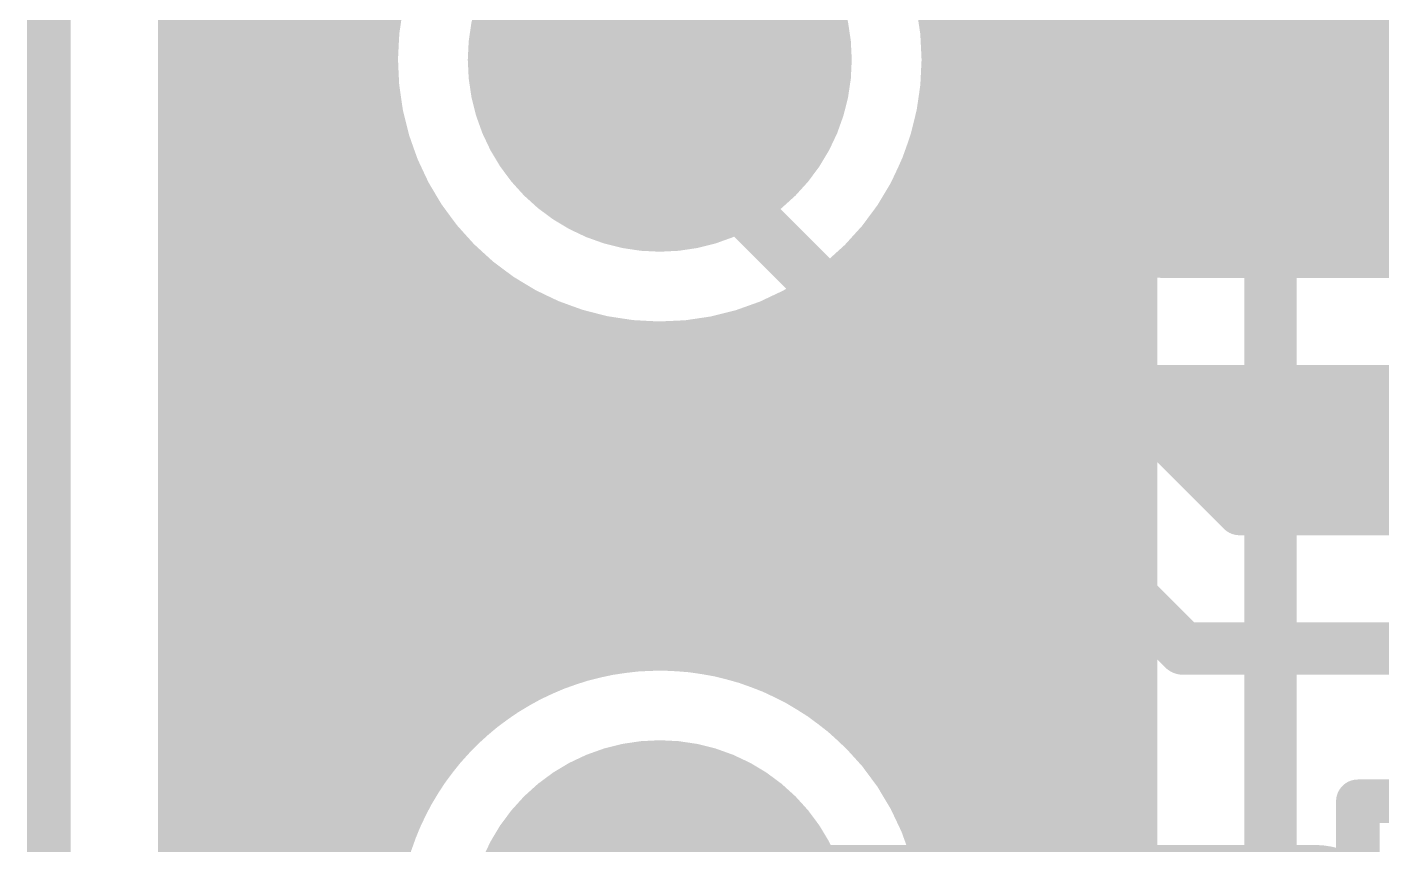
# Model space of a CAD drawing. Header units: millimetres. Extents: x 1.9 to 5.81, y 3 to 5.61.
# Drawn here: x 1.895 to 2.2055, y 4.12 to 4.3075 of the extents above; entities that cross this region are included whole.
import ezdxf

# ---------------------------------------------------------------- set-up
doc = ezdxf.new("R2010")
doc.units = ezdxf.units.MM
doc.header["$MEASUREMENT"] = 0
for name, color, linetype in [('BottomLayer', 5, 'Continuous'), ('BottomSolder', 6, 'Continuous'), ('KeepOutLayer', 6, 'Continuous'), ('MultiLayer', 9, 'Continuous'), ('TopLayer', 1, 'Continuous'), ('TopOverlay', 2, 'Continuous'), ('TopPaste', 8, 'Continuous'), ('TopSolder', 216, 'Continuous')]:
    doc.layers.add(name, color=color, linetype=linetype)

msp = doc.modelspace()

# ---------------------------------------------------------------- linework, layer by layer
at = {"layer": 'BottomLayer'}
for points, const_width in [([(1.93, 3.16423), (1.93, 4.71222)], 0.01), ([(1.93, 3.16423), (1.93, 4.71222)], 0.01), ([(1.94, 3.17365), (1.94, 4.70222)], 0.01), ([(1.95, 3.18078), (1.95, 4.69222)], 0.01), ([(1.96, 3.18617), (1.96, 4.68222)], 0.01), ([(1.97, 3.19014), (1.97, 4.67222)], 0.01), ([(2.14, 3.03), (2.14, 4.66222)], 0.01), ([(2.13, 3.03), (2.13, 4.6539)], 0.01), ([(2.12, 3.03), (2.12, 4.64877)], 0.01), ([(2.11, 3.03), (2.11, 4.64592)], 0.01), ([(2.18, 3.44), (2.18, 4.45)], 0.012), ([(2.149, 3.44), (2.149, 4.45)], 0.01), ([(1.93, 4.31), (1.97577, 4.31)], 0.01), ([(2.10423, 4.31), (2.149, 4.31)], 0.01), ([(1.93, 4.3), (1.975, 4.3)], 0.01), ([(2.105, 4.3), (2.149, 4.3)], 0.01), ([(1.93, 4.29), (1.97577, 4.29)], 0.01), ([(2.10423, 4.29), (2.149, 4.29)], 0.01), ([(1.93, 4.28), (1.97815, 4.28)], 0.01), ([(2.10185, 4.28), (2.149, 4.28)], 0.01), ([(1.98, 4.125), (1.98, 4.275)], 0.01), ([(2.1, 4.125), (2.1, 4.275)], 0.01), ([(1.93, 4.27), (1.98234, 4.27)], 0.01), ([(2.09766, 4.27), (2.149, 4.27)], 0.01), ([(1.93, 4.26), (1.98877, 4.26)], 0.01), ([(1.99, 4.14153), (1.99, 4.25847)], 0.01), ([(2.09, 4.14153), (2.09, 4.25847)], 0.01), ([(2.09123, 4.26), (2.149, 4.26)], 0.01), ([(1.93, 4.25), (1.99847, 4.25)], 0.01), ([(2.08153, 4.25), (2.149, 4.25)], 0.01), ([(2, 4.15123), (2, 4.24877)], 0.01), ([(2.08, 4.15123), (2.08, 4.24877)], 0.01), ([(1.93, 4.24), (2.015, 4.24)], 0.01), ([(2.01, 4.15766), (2.01, 4.24234)], 0.01), ([(2.065, 4.24), (2.149, 4.24)], 0.01), ([(2.07, 4.15766), (2.07, 4.24234)], 0.01), ([(2.02, 4.16185), (2.02, 4.23815)], 0.01), ([(2.06, 4.16185), (2.06, 4.23815)], 0.01), ([(2.03, 4.16423), (2.03, 4.23577)], 0.01), ([(2.04, 4.165), (2.04, 4.235)], 0.01), ([(2.05, 4.16423), (2.05, 4.23577)], 0.01), ([(1.93, 4.23), (2.149, 4.23)], 0.01), ([(1.93, 4.22), (2.149, 4.22)], 0.01), ([(1.93, 4.21), (2.149, 4.21)], 0.01), ([(1.93, 4.2), (2.149, 4.2)], 0.01), ([(1.93, 4.19), (2.149, 4.19)], 0.01), ([(1.93, 4.18), (2.149, 4.18)], 0.01), ([(1.93, 4.17), (2.149, 4.17)], 0.01), ([(1.93, 4.16), (2.015, 4.16)], 0.01), ([(2.065, 4.16), (2.149, 4.16)], 0.01), ([(1.93, 4.15), (1.99847, 4.15)], 0.01), ([(2.08153, 4.15), (2.149, 4.15)], 0.01), ([(1.93, 4.14), (1.98877, 4.14)], 0.01), ([(2.09123, 4.14), (2.149, 4.14)], 0.01), ([(1.93, 4.13), (1.98234, 4.13)], 0.01), ([(2.09766, 4.13), (2.149, 4.13)], 0.01), ([(1.93, 4.12), (1.97815, 4.12)], 0.01), ([(2.10185, 4.12), (2.149, 4.12)], 0.01)]:
    msp.add_lwpolyline(points, dxfattribs=dict(at, const_width=const_width))
for points, const_width in [([(2.105, 4.3, 1), (1.975, 4.3, 1)], 0.01), ([(2.02, 4.3, 1), (2.06, 4.3, 1)], 0.04), ([(1.9275, 4.31, 1), (1.9325, 4.31, 1)], 0.005), ([(1.97327, 4.31, 1), (1.97827, 4.31, 1)], 0.005), ([(2.10173, 4.31, 1), (2.10673, 4.31, 1)], 0.005), ([(2.1465, 4.31, 1), (2.1515, 4.31, 1)], 0.005), ([(1.9275, 4.3, 1), (1.9325, 4.3, 1)], 0.005), ([(1.9725, 4.3, 1), (1.9775, 4.3, 1)], 0.005), ([(1.9725, 4.3, 1), (1.9775, 4.3, 1)], 0.005), ([(2.1025, 4.3, 1), (2.1075, 4.3, 1)], 0.005), ([(2.1025, 4.3, 1), (2.1075, 4.3, 1)], 0.005), ([(2.1465, 4.3, 1), (2.1515, 4.3, 1)], 0.005), ([(1.9275, 4.29, 1), (1.9325, 4.29, 1)], 0.005), ([(1.97327, 4.29, 1), (1.97827, 4.29, 1)], 0.005), ([(2.10173, 4.29, 1), (2.10673, 4.29, 1)], 0.005), ([(2.1465, 4.29, 1), (2.1515, 4.29, 1)], 0.005), ([(1.9275, 4.28, 1), (1.9325, 4.28, 1)], 0.005), ([(1.97565, 4.28, 1), (1.98065, 4.28, 1)], 0.005), ([(2.09935, 4.28, 1), (2.10435, 4.28, 1)], 0.005), ([(2.1465, 4.28, 1), (2.1515, 4.28, 1)], 0.005), ([(1.9775, 4.275, 1), (1.9825, 4.275, 1)], 0.005), ([(2.0975, 4.275, 1), (2.1025, 4.275, 1)], 0.005), ([(1.9275, 4.27, 1), (1.9325, 4.27, 1)], 0.005), ([(1.97984, 4.27, 1), (1.98484, 4.27, 1)], 0.005), ([(2.09516, 4.27, 1), (2.10016, 4.27, 1)], 0.005), ([(2.1465, 4.27, 1), (2.1515, 4.27, 1)], 0.005), ([(1.9275, 4.26, 1), (1.9325, 4.26, 1)], 0.005), ([(1.98627, 4.26, 1), (1.99127, 4.26, 1)], 0.005), ([(1.9875, 4.25847, 1), (1.9925, 4.25847, 1)], 0.005), ([(2.0875, 4.25847, 1), (2.0925, 4.25847, 1)], 0.005), ([(2.08873, 4.26, 1), (2.09373, 4.26, 1)], 0.005), ([(2.1465, 4.26, 1), (2.1515, 4.26, 1)], 0.005), ([(1.9275, 4.25, 1), (1.9325, 4.25, 1)], 0.005), ([(1.99597, 4.25, 1), (2.00097, 4.25, 1)], 0.005), ([(2.07903, 4.25, 1), (2.08403, 4.25, 1)], 0.005), ([(2.1465, 4.25, 1), (2.1515, 4.25, 1)], 0.005), ([(1.9975, 4.24877, 1), (2.0025, 4.24877, 1)], 0.005), ([(2.0775, 4.24877, 1), (2.0825, 4.24877, 1)], 0.005), ([(1.9275, 4.24, 1), (1.9325, 4.24, 1)], 0.005), ([(2.0075, 4.24234, 1), (2.0125, 4.24234, 1)], 0.005), ([(2.0125, 4.24, 1), (2.0175, 4.24, 1)], 0.005), ([(2.0625, 4.24, 1), (2.0675, 4.24, 1)], 0.005), ([(2.0675, 4.24234, 1), (2.0725, 4.24234, 1)], 0.005), ([(2.1465, 4.24, 1), (2.1515, 4.24, 1)], 0.005), ([(2.0175, 4.23815, 1), (2.0225, 4.23815, 1)], 0.005), ([(2.0575, 4.23815, 1), (2.0625, 4.23815, 1)], 0.005), ([(2.0275, 4.23577, 1), (2.0325, 4.23577, 1)], 0.005), ([(2.0375, 4.235, 1), (2.0425, 4.235, 1)], 0.005), ([(2.0475, 4.23577, 1), (2.0525, 4.23577, 1)], 0.005), ([(1.9275, 4.23, 1), (1.9325, 4.23, 1)], 0.005), ([(2.1465, 4.23, 1), (2.1515, 4.23, 1)], 0.005), ([(1.9275, 4.22, 1), (1.9325, 4.22, 1)], 0.005), ([(2.1465, 4.22, 1), (2.1515, 4.22, 1)], 0.005), ([(1.9275, 4.21, 1), (1.9325, 4.21, 1)], 0.005), ([(2.1465, 4.21, 1), (2.1515, 4.21, 1)], 0.005), ([(1.9275, 4.2, 1), (1.9325, 4.2, 1)], 0.005), ([(2.1465, 4.2, 1), (2.1515, 4.2, 1)], 0.005), ([(1.9275, 4.19, 1), (1.9325, 4.19, 1)], 0.005), ([(2.1465, 4.19, 1), (2.1515, 4.19, 1)], 0.005), ([(1.9275, 4.18, 1), (1.9325, 4.18, 1)], 0.005), ([(2.1465, 4.18, 1), (2.1515, 4.18, 1)], 0.005), ([(1.9275, 4.17, 1), (1.9325, 4.17, 1)], 0.005), ([(2.1465, 4.17, 1), (2.1515, 4.17, 1)], 0.005), ([(2.105, 4.1, 1), (1.975, 4.1, 1)], 0.01), ([(2.0275, 4.16423, 1), (2.0325, 4.16423, 1)], 0.005), ([(2.0375, 4.165, 1), (2.0425, 4.165, 1)], 0.005), ([(2.0475, 4.16423, 1), (2.0525, 4.16423, 1)], 0.005), ([(1.9275, 4.16, 1), (1.9325, 4.16, 1)], 0.005), ([(2.0125, 4.16, 1), (2.0175, 4.16, 1)], 0.005), ([(2.0175, 4.16185, 1), (2.0225, 4.16185, 1)], 0.005), ([(2.0575, 4.16185, 1), (2.0625, 4.16185, 1)], 0.005), ([(2.0625, 4.16, 1), (2.0675, 4.16, 1)], 0.005), ([(2.1465, 4.16, 1), (2.1515, 4.16, 1)], 0.005), ([(2.0075, 4.15766, 1), (2.0125, 4.15766, 1)], 0.005), ([(2.0675, 4.15766, 1), (2.0725, 4.15766, 1)], 0.005), ([(1.9275, 4.15, 1), (1.9325, 4.15, 1)], 0.005), ([(1.99597, 4.15, 1), (2.00097, 4.15, 1)], 0.005), ([(1.9975, 4.15123, 1), (2.0025, 4.15123, 1)], 0.005), ([(2.0775, 4.15123, 1), (2.0825, 4.15123, 1)], 0.005), ([(2.07903, 4.15, 1), (2.08403, 4.15, 1)], 0.005), ([(2.1465, 4.15, 1), (2.1515, 4.15, 1)], 0.005), ([(1.9875, 4.14153, 1), (1.9925, 4.14153, 1)], 0.005), ([(2.0875, 4.14153, 1), (2.0925, 4.14153, 1)], 0.005), ([(1.9275, 4.14, 1), (1.9325, 4.14, 1)], 0.005), ([(1.98627, 4.14, 1), (1.99127, 4.14, 1)], 0.005), ([(2.08873, 4.14, 1), (2.09373, 4.14, 1)], 0.005), ([(2.1465, 4.14, 1), (2.1515, 4.14, 1)], 0.005), ([(2.02, 4.1, 1), (2.06, 4.1, 1)], 0.04), ([(1.9275, 4.13, 1), (1.9325, 4.13, 1)], 0.005), ([(1.97984, 4.13, 1), (1.98484, 4.13, 1)], 0.005), ([(2.09516, 4.13, 1), (2.10016, 4.13, 1)], 0.005), ([(2.1465, 4.13, 1), (2.1515, 4.13, 1)], 0.005), ([(1.9775, 4.125, 1), (1.9825, 4.125, 1)], 0.005), ([(2.0975, 4.125, 1), (2.1025, 4.125, 1)], 0.005), ([(1.9275, 4.12, 1), (1.9325, 4.12, 1)], 0.005), ([(1.97565, 4.12, 1), (1.98065, 4.12, 1)], 0.005), ([(2.09935, 4.12, 1), (2.10435, 4.12, 1)], 0.005), ([(2.1465, 4.12, 1), (2.1515, 4.12, 1)], 0.005)]:
    msp.add_lwpolyline(points, format="xyb", close=True, dxfattribs=dict(at, const_width=const_width))
at = {"layer": 'BottomSolder', "const_width": 0.044}
for points in [[(2.018, 4.3, 1), (2.062, 4.3, 1)], [(2.018, 4.3, 1), (2.062, 4.3, 1)], [(2.018, 4.1, 1), (2.062, 4.1, 1)], [(2.018, 4.1, 1), (2.062, 4.1, 1)]]:
    msp.add_lwpolyline(points, format="xyb", close=True, dxfattribs=at)
at = {"layer": 'KeepOutLayer', "const_width": 0.01}
msp.add_lwpolyline([(1.9, 3), (1.9, 5.6)], dxfattribs=at)
at = {"layer": 'MultiLayer', "const_width": 0.04}
for points in [[(2.02, 4.3, 1), (2.06, 4.3, 1)], [(2.02, 4.1, 1), (2.06, 4.1, 1)]]:
    msp.add_lwpolyline(points, format="xyb", close=True, dxfattribs=at)
at = {"layer": 'TopLayer'}
for points, const_width in [([(1.93, 3.16423), (1.93, 5.43577)], 0.01), ([(1.93, 3.16423), (1.93, 5.43577)], 0.01), ([(1.94, 3.17365), (1.94, 5.42635)], 0.01), ([(1.95, 3.18078), (1.95, 5.41922)], 0.01), ([(1.96, 3.18617), (1.96, 5.41383)], 0.01), ([(1.97, 3.19014), (1.97, 5.40986)], 0.01), ([(2.105, 4.3), (2.105, 4.345)], 0.01), ([(1.93, 4.31), (1.97577, 4.31)], 0.01), ([(1.93, 4.3), (1.975, 4.3)], 0.01), ([(2.105, 4.26384), (2.105, 4.3)], 0.01), ([(1.93, 4.29), (1.97577, 4.29)], 0.01), ([(2.155, 4.27), (2.235, 4.27)], 0.04), ([(1.93, 4.28), (1.97815, 4.28)], 0.01), ([(2.045, 4.28), (2.16, 4.165)], 0.012), ([(2.10185, 4.28), (2.105, 4.28)], 0.01), ([(1.98, 4.125), (1.98, 4.275)], 0.01), ([(2.1, 4.26884), (2.1, 4.275)], 0.01), ([(2.09806, 4.27078), (2.105, 4.26384)], 0.01), ([(1.93, 4.27), (1.98234, 4.27)], 0.01), ([(2.09884, 4.27), (2.105, 4.27)], 0.01), ([(1.93, 4.26), (1.98877, 4.26)], 0.01), ([(1.99, 4.14153), (1.99, 4.25847)], 0.01), ([(1.93, 4.25), (1.99847, 4.25)], 0.01), ([(2, 4.15123), (2, 4.24877)], 0.01), ([(1.93, 4.24), (2.015, 4.24)], 0.01), ([(2.01, 4.15766), (2.01, 4.24234)], 0.01), ([(2.02, 4.16185), (2.02, 4.23815)], 0.01), ([(2.03, 4.16423), (2.03, 4.23577)], 0.01), ([(2.04, 4.165), (2.04, 4.235)], 0.01), ([(2.04589, 4.23527), (2.13616, 4.145)], 0.01), ([(2.05, 4.16423), (2.05, 4.23116)], 0.01), ([(1.93, 4.23), (2.05116, 4.23)], 0.01), ([(2.14189, 4.22695), (2.17284, 4.196)], 0.01), ([(2.15, 4.21884), (2.15, 4.22528)], 0.01), ([(2.155, 4.225), (2.235, 4.225)], 0.01), ([(2.16, 4.20884), (2.16, 4.225)], 0.01), ([(2.17, 4.19884), (2.17, 4.225)], 0.01), ([(2.18, 4.196), (2.18, 4.225)], 0.01), ([(2.19, 4.196), (2.19, 4.225)], 0.01), ([(2.2, 4.196), (2.2, 4.225)], 0.01), ([(2.21, 4.196), (2.21, 4.225)], 0.01), ([(2.06, 4.16185), (2.06, 4.22116)], 0.01), ([(1.93, 4.22), (2.06116, 4.22)], 0.01), ([(2.14884, 4.22), (2.30709, 4.22)], 0.01), ([(1.93, 4.21), (2.07116, 4.21)], 0.01), ([(2.07, 4.15766), (2.07, 4.21116)], 0.01), ([(2.15884, 4.21), (2.29225, 4.21)], 0.01), ([(1.93, 4.2), (2.08116, 4.2)], 0.01), ([(2.08, 4.15123), (2.08, 4.20116)], 0.01), ([(2.16884, 4.2), (2.2839, 4.2)], 0.01), ([(2.17284, 4.196), (2.26, 4.196)], 0.01), ([(1.93, 4.19), (2.09116, 4.19)], 0.01), ([(2.09, 4.145), (2.09, 4.19116)], 0.01), ([(2.1, 4.145), (2.1, 4.18116)], 0.01), ([(1.93, 4.18), (2.10116, 4.18)], 0.01), ([(1.93, 4.17), (2.11116, 4.17)], 0.01), ([(2.11, 4.145), (2.11, 4.17116)], 0.01), ([(2.16, 4.165), (2.26, 4.165)], 0.012), ([(1.93, 4.16), (2.015, 4.16)], 0.01), ([(2.065, 4.16), (2.12116, 4.16)], 0.01), ([(2.12, 4.145), (2.12, 4.16116)], 0.01), ([(1.93, 4.15), (1.99847, 4.15)], 0.01), ([(2.08153, 4.15), (2.13116, 4.15)], 0.01), ([(2.13, 4.145), (2.13, 4.15116)], 0.01), ([(2.0869, 4.145), (2.13616, 4.145)], 0.01), ([(1.93, 4.14), (1.98877, 4.14)], 0.01), ([(1.93, 4.13), (1.98234, 4.13)], 0.01), ([(1.93, 4.12), (1.97815, 4.12)], 0.01), ([(2.06, 4.1), (2.19, 4.1)], 0.04), ([(2.19, 4.1), (2.23, 4.06)], 0.04)]:
    msp.add_lwpolyline(points, dxfattribs=dict(at, const_width=const_width))
at = {"layer": 'TopLayer', "const_width": 0.01}
for points in [[(2.04589, 4.23527, -2.578175), (2.105, 4.3)], [(2.105, 4.3, -0.117097), (2.09806, 4.27078)], [(2.155, 4.225, -0.074052), (2.14189, 4.22695)], [(2.0869, 4.055, -2.486759), (2.0869, 4.145)]]:
    msp.add_lwpolyline(points, format="xyb", dxfattribs=at)
at = {"layer": 'TopLayer'}
for points, const_width in [([(2.02, 4.3, 1), (2.06, 4.3, 1)], 0.04), ([(1.9275, 4.31, 1), (1.9325, 4.31, 1)], 0.005), ([(1.97327, 4.31, 1), (1.97827, 4.31, 1)], 0.005), ([(1.9275, 4.3, 1), (1.9325, 4.3, 1)], 0.005), ([(1.9725, 4.3, 1), (1.9775, 4.3, 1)], 0.005), ([(2.1025, 4.3, 1), (2.1075, 4.3, 1)], 0.005), ([(2.1025, 4.3, 1), (2.1075, 4.3, 1)], 0.005), ([(2.1025, 4.3, 1), (2.1075, 4.3, 1)], 0.005), ([(2.1025, 4.3, 1), (2.1075, 4.3, 1)], 0.005), ([(1.9275, 4.29, 1), (1.9325, 4.29, 1)], 0.005), ([(1.97327, 4.29, 1), (1.97827, 4.29, 1)], 0.005), ([(2.145, 4.27, 1), (2.165, 4.27, 1)], 0.02), ([(1.9275, 4.28, 1), (1.9325, 4.28, 1)], 0.005), ([(1.97565, 4.28, 1), (1.98065, 4.28, 1)], 0.005), ([(2.042, 4.28, 1), (2.048, 4.28, 1)], 0.006), ([(2.09935, 4.28, 1), (2.10435, 4.28, 1)], 0.005), ([(2.1025, 4.28, 1), (2.1075, 4.28, 1)], 0.005), ([(1.9775, 4.275, 1), (1.9825, 4.275, 1)], 0.005), ([(2.0975, 4.275, 1), (2.1025, 4.275, 1)], 0.005), ([(2.09556, 4.27078, 1), (2.10056, 4.27078, 1)], 0.005), ([(2.09556, 4.27078, 1), (2.10056, 4.27078, 1)], 0.005), ([(1.9275, 4.27, 1), (1.9325, 4.27, 1)], 0.005), ([(1.97984, 4.27, 1), (1.98484, 4.27, 1)], 0.005), ([(2.09634, 4.27, 1), (2.10134, 4.27, 1)], 0.005), ([(2.0975, 4.26884, 1), (2.1025, 4.26884, 1)], 0.005), ([(2.1025, 4.27, 1), (2.1075, 4.27, 1)], 0.005), ([(2.1025, 4.26384, 1), (2.1075, 4.26384, 1)], 0.005), ([(2.1025, 4.26384, 1), (2.1075, 4.26384, 1)], 0.005), ([(1.9275, 4.26, 1), (1.9325, 4.26, 1)], 0.005), ([(1.98627, 4.26, 1), (1.99127, 4.26, 1)], 0.005), ([(1.9875, 4.25847, 1), (1.9925, 4.25847, 1)], 0.005), ([(1.9275, 4.25, 1), (1.9325, 4.25, 1)], 0.005), ([(1.99597, 4.25, 1), (2.00097, 4.25, 1)], 0.005), ([(1.9975, 4.24877, 1), (2.0025, 4.24877, 1)], 0.005), ([(1.9275, 4.24, 1), (1.9325, 4.24, 1)], 0.005), ([(2.0075, 4.24234, 1), (2.0125, 4.24234, 1)], 0.005), ([(2.0125, 4.24, 1), (2.0175, 4.24, 1)], 0.005), ([(2.0175, 4.23815, 1), (2.0225, 4.23815, 1)], 0.005), ([(2.0275, 4.23577, 1), (2.0325, 4.23577, 1)], 0.005), ([(2.0375, 4.235, 1), (2.0425, 4.235, 1)], 0.005), ([(2.04339, 4.23527, 1), (2.04839, 4.23527, 1)], 0.005), ([(2.04339, 4.23527, 1), (2.04839, 4.23527, 1)], 0.005), ([(2.0475, 4.23116, 1), (2.0525, 4.23116, 1)], 0.005), ([(1.9275, 4.23, 1), (1.9325, 4.23, 1)], 0.005), ([(2.04866, 4.23, 1), (2.05366, 4.23, 1)], 0.005), ([(2.13939, 4.22695, 1), (2.14439, 4.22695, 1)], 0.005), ([(2.13939, 4.22695, 1), (2.14439, 4.22695, 1)], 0.005), ([(2.1475, 4.22528, 1), (2.1525, 4.22528, 1)], 0.005), ([(2.1525, 4.225, 1), (2.1575, 4.225, 1)], 0.005), ([(2.1525, 4.225, 1), (2.1575, 4.225, 1)], 0.005), ([(2.1575, 4.225, 1), (2.1625, 4.225, 1)], 0.005), ([(2.1675, 4.225, 1), (2.1725, 4.225, 1)], 0.005), ([(2.1775, 4.225, 1), (2.1825, 4.225, 1)], 0.005), ([(2.1875, 4.225, 1), (2.1925, 4.225, 1)], 0.005), ([(2.1975, 4.225, 1), (2.2025, 4.225, 1)], 0.005), ([(2.2075, 4.225, 1), (2.2125, 4.225, 1)], 0.005), ([(2.0575, 4.22116, 1), (2.0625, 4.22116, 1)], 0.005), ([(1.9275, 4.22, 1), (1.9325, 4.22, 1)], 0.005), ([(2.05866, 4.22, 1), (2.06366, 4.22, 1)], 0.005), ([(2.14634, 4.22, 1), (2.15134, 4.22, 1)], 0.005), ([(2.1475, 4.21884, 1), (2.1525, 4.21884, 1)], 0.005), ([(1.9275, 4.21, 1), (1.9325, 4.21, 1)], 0.005), ([(2.0675, 4.21116, 1), (2.0725, 4.21116, 1)], 0.005), ([(2.06866, 4.21, 1), (2.07366, 4.21, 1)], 0.005), ([(2.15634, 4.21, 1), (2.16134, 4.21, 1)], 0.005), ([(2.1575, 4.20884, 1), (2.1625, 4.20884, 1)], 0.005), ([(1.9275, 4.2, 1), (1.9325, 4.2, 1)], 0.005), ([(2.0775, 4.20116, 1), (2.0825, 4.20116, 1)], 0.005), ([(2.07866, 4.2, 1), (2.08366, 4.2, 1)], 0.005), ([(2.16634, 4.2, 1), (2.17134, 4.2, 1)], 0.005), ([(2.1675, 4.19884, 1), (2.1725, 4.19884, 1)], 0.005), ([(2.17034, 4.196, 1), (2.17534, 4.196, 1)], 0.005), ([(2.17034, 4.196, 1), (2.17534, 4.196, 1)], 0.005), ([(2.1775, 4.196, 1), (2.1825, 4.196, 1)], 0.005), ([(2.1875, 4.196, 1), (2.1925, 4.196, 1)], 0.005), ([(2.1975, 4.196, 1), (2.2025, 4.196, 1)], 0.005), ([(2.2075, 4.196, 1), (2.2125, 4.196, 1)], 0.005), ([(1.9275, 4.19, 1), (1.9325, 4.19, 1)], 0.005), ([(2.0875, 4.19116, 1), (2.0925, 4.19116, 1)], 0.005), ([(2.08866, 4.19, 1), (2.09366, 4.19, 1)], 0.005), ([(2.0975, 4.18116, 1), (2.1025, 4.18116, 1)], 0.005), ([(1.9275, 4.18, 1), (1.9325, 4.18, 1)], 0.005), ([(2.09866, 4.18, 1), (2.10366, 4.18, 1)], 0.005), ([(1.9275, 4.17, 1), (1.9325, 4.17, 1)], 0.005), ([(2.1075, 4.17116, 1), (2.1125, 4.17116, 1)], 0.005), ([(2.10866, 4.17, 1), (2.11366, 4.17, 1)], 0.005), ([(2.157, 4.165, 1), (2.163, 4.165, 1)], 0.006), ([(2.157, 4.165, 1), (2.163, 4.165, 1)], 0.006), ([(2.0275, 4.16423, 1), (2.0325, 4.16423, 1)], 0.005), ([(2.0375, 4.165, 1), (2.0425, 4.165, 1)], 0.005), ([(2.0475, 4.16423, 1), (2.0525, 4.16423, 1)], 0.005), ([(1.9275, 4.16, 1), (1.9325, 4.16, 1)], 0.005), ([(2.0125, 4.16, 1), (2.0175, 4.16, 1)], 0.005), ([(2.0175, 4.16185, 1), (2.0225, 4.16185, 1)], 0.005), ([(2.0575, 4.16185, 1), (2.0625, 4.16185, 1)], 0.005), ([(2.0625, 4.16, 1), (2.0675, 4.16, 1)], 0.005), ([(2.1175, 4.16116, 1), (2.1225, 4.16116, 1)], 0.005), ([(2.11866, 4.16, 1), (2.12366, 4.16, 1)], 0.005), ([(2.0075, 4.15766, 1), (2.0125, 4.15766, 1)], 0.005), ([(2.0675, 4.15766, 1), (2.0725, 4.15766, 1)], 0.005), ([(1.9275, 4.15, 1), (1.9325, 4.15, 1)], 0.005), ([(1.99597, 4.15, 1), (2.00097, 4.15, 1)], 0.005), ([(1.9975, 4.15123, 1), (2.0025, 4.15123, 1)], 0.005), ([(2.0775, 4.15123, 1), (2.0825, 4.15123, 1)], 0.005), ([(2.07903, 4.15, 1), (2.08403, 4.15, 1)], 0.005), ([(2.1275, 4.15116, 1), (2.1325, 4.15116, 1)], 0.005), ([(2.12866, 4.15, 1), (2.13366, 4.15, 1)], 0.005), ([(2.0844, 4.145, 1), (2.0894, 4.145, 1)], 0.005), ([(2.0844, 4.145, 1), (2.0894, 4.145, 1)], 0.005), ([(2.0875, 4.145, 1), (2.0925, 4.145, 1)], 0.005), ([(2.0975, 4.145, 1), (2.1025, 4.145, 1)], 0.005), ([(2.1075, 4.145, 1), (2.1125, 4.145, 1)], 0.005), ([(2.1175, 4.145, 1), (2.1225, 4.145, 1)], 0.005), ([(2.1275, 4.145, 1), (2.1325, 4.145, 1)], 0.005), ([(2.13366, 4.145, 1), (2.13866, 4.145, 1)], 0.005), ([(2.13366, 4.145, 1), (2.13866, 4.145, 1)], 0.005), ([(1.9875, 4.14153, 1), (1.9925, 4.14153, 1)], 0.005), ([(1.9275, 4.14, 1), (1.9325, 4.14, 1)], 0.005), ([(1.98627, 4.14, 1), (1.99127, 4.14, 1)], 0.005), ([(2.02, 4.1, 1), (2.06, 4.1, 1)], 0.04), ([(1.9275, 4.13, 1), (1.9325, 4.13, 1)], 0.005), ([(1.97984, 4.13, 1), (1.98484, 4.13, 1)], 0.005), ([(1.9775, 4.125, 1), (1.9825, 4.125, 1)], 0.005), ([(1.9275, 4.12, 1), (1.9325, 4.12, 1)], 0.005), ([(1.97565, 4.12, 1), (1.98065, 4.12, 1)], 0.005), ([(2.05, 4.1, 1), (2.07, 4.1, 1)], 0.02), ([(2.18, 4.1, 1), (2.2, 4.1, 1)], 0.02), ([(2.18, 4.1, 1), (2.2, 4.1, 1)], 0.02)]:
    msp.add_lwpolyline(points, format="xyb", close=True, dxfattribs=dict(at, const_width=const_width))
msp.add_solid([(2.13, 4.26), (2.21, 4.26), (2.13, 4.32), (2.21, 4.32)], dxfattribs=at)
at = {"layer": 'TopOverlay', "const_width": 0.01}
for points in [[(2.2, 4.13), (2.26, 4.13)], [(2.2, 3.99), (2.2, 4.13)]]:
    msp.add_lwpolyline(points, dxfattribs=at)
at = {"layer": 'TopOverlay', "const_width": 0.005}
msp.add_lwpolyline([(2.1975, 4.13, 1), (2.2025, 4.13, 1)], format="xyb", close=True, dxfattribs=at)
msp.add_lwpolyline([(2.1975, 4.13, 1), (2.2025, 4.13, 1)], format="xyb", close=True, dxfattribs=at)
at = {"layer": 'TopPaste'}
msp.add_solid([(2.13, 4.26), (2.21, 4.26), (2.13, 4.32), (2.21, 4.32)], dxfattribs=at)
msp.add_solid([(2.13, 4.26), (2.21, 4.26), (2.13, 4.32), (2.21, 4.32)], dxfattribs=at)
at = {"layer": 'TopSolder', "const_width": 0.044}
for points in [[(2.018, 4.3, 1), (2.062, 4.3, 1)], [(2.018, 4.3, 1), (2.062, 4.3, 1)], [(2.018, 4.1, 1), (2.062, 4.1, 1)], [(2.018, 4.1, 1), (2.062, 4.1, 1)]]:
    msp.add_lwpolyline(points, format="xyb", close=True, dxfattribs=at)
at = {"layer": 'TopSolder'}
msp.add_solid([(2.126, 4.256), (2.214, 4.256), (2.126, 4.324), (2.214, 4.324)], dxfattribs=at)
msp.add_solid([(2.126, 4.256), (2.214, 4.256), (2.126, 4.324), (2.214, 4.324)], dxfattribs=at)

doc.saveas('drawing.dxf')
